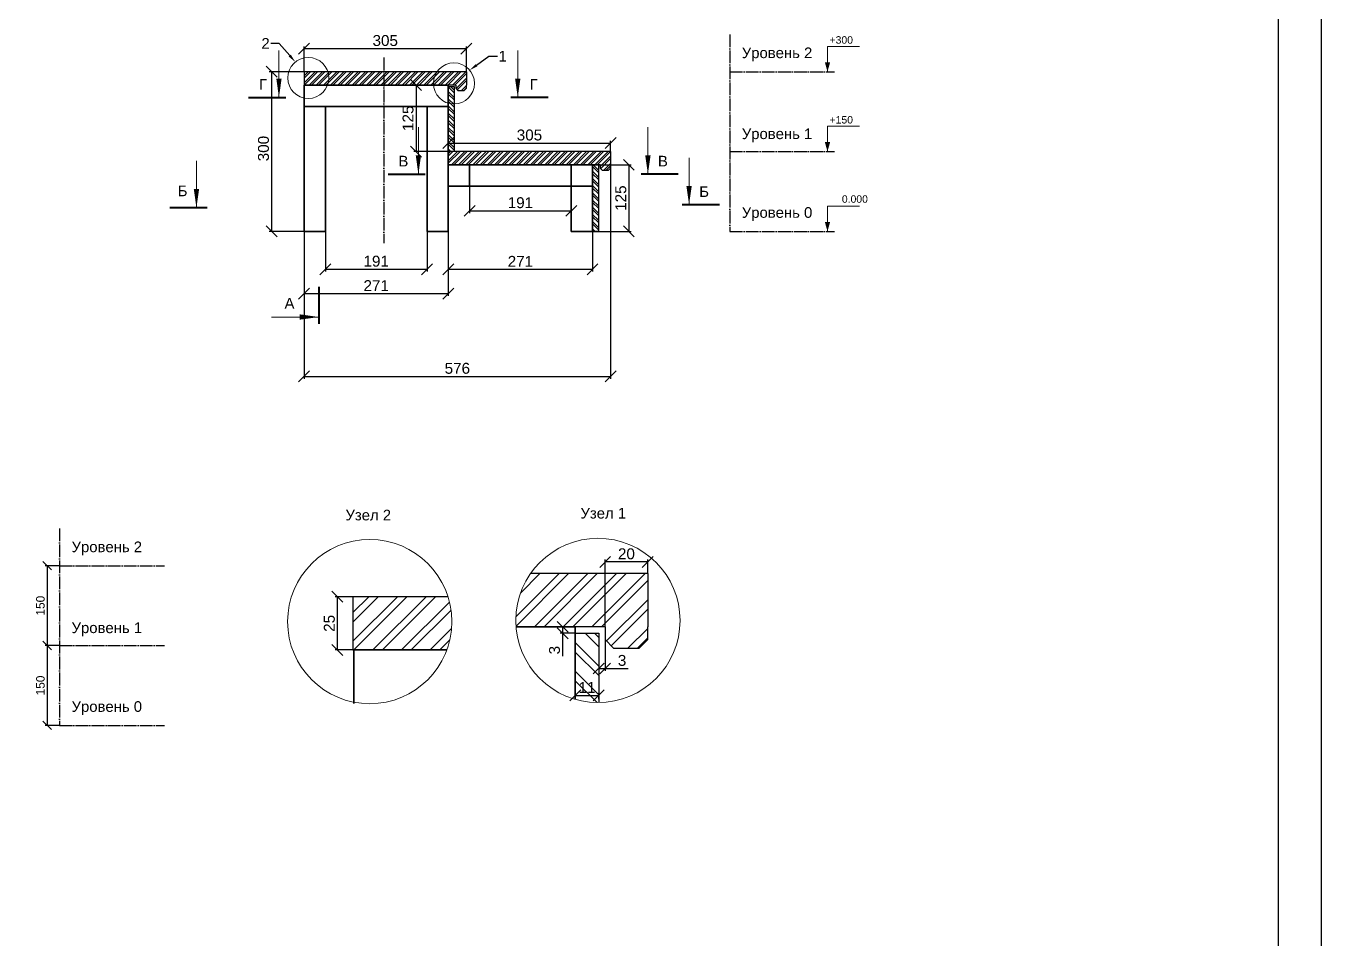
# Model space of a CAD drawing. Header units: millimetres. Extents: x 0 to 4752, y 0 to 6720.
# Drawn here: x 2318 to 4752, y 3403 to 5119 of the extents above; entities that cross this region are included whole.
import ezdxf
from ezdxf import colors
from ezdxf.entities.mleader import LeaderData, LeaderLine
from ezdxf.math import Vec2, Vec3

# ---------------------------------------------------------------- set-up
doc = ezdxf.new("R2010")
doc.units = ezdxf.units.MM
doc.linetypes.add('ACAD_ISO04W100', pattern=[30, 24, -3, 0, -3])
for name, color, linetype in [('Доска МПК 11х145х3000', 32, 'Continuous'), ('Заливка доски', 32, 'Continuous'), ('Заливка ступени', 52, 'Continuous'), ('Оси', 120, 'ACAD_ISO04W100'), ('Рамка', 7, 'Continuous')]:
    doc.layers.add(name, color=color, linetype=linetype)
for name, color, linetype, lineweight in [('Профиль 40x40', 220, 'Continuous', 35), ('Размеры', 150, 'Continuous', 0), ('Ступень СМ305', 52, 'Continuous', 30)]:
    doc.layers.add(name, color=color, linetype=linetype, lineweight=lineweight)
doc.styles.get("Standard").update_dxf_attribs({"font": 'arial.ttf'})
doc.dimstyles.new('Копия Аннотативный', dxfattribs={"dimscale": 0, "dimtxt": 20.5, "dimasz": 20.5, "dimexe": 4.25, "dimexo": 0.625, "dimgap": 4.625, "dimtad": 1, "dimtxsty": 'Standard', "dimblk": 'OBLIQUE', "dimcen": 20.5, "dimclrd": 256, "dimclrt": 256, "dimadec": 0, "dimazin": 0, "dimtfac": 1, "dimtmove": 0, "dimatfit": 3, "dimfxl": 1, "dimtfillclr": 4, "dimarcsym": 0})
pattern_1 = [(135, (-104018.25, -169167.573), (-6.7351921, -6.7351921), []), (135, (-104018.25, -169163.0825), (-6.7351921, -6.7351921), [])]

# ---------------------------------------------------------------- blocks, each defined once
blk = doc.blocks.new('Ступень из ДПК CM 305')
at = {"layer": 'Ступень СМ305'}
for p, q in [((103547.4, 186120.8), (103242.4, 186120.8)), ((103242.4, 186120.8), (103242.4, 186095.8)), ((103547.4, 186120.8), (103547.4, 186095.8)), ((103527.4, 186095.8), (103242.4, 186095.8)), ((103527.4, 186095.8), (103524.4, 186095.8)), ((103527.4, 186095.8), (103527.4, 186089.8)), ((103527.4, 186089.8), (103531.4, 186085.8)), ((103531.4, 186085.8), (103543.4, 186085.8)), ((103543.4, 186085.8), (103547.4, 186089.8)), ((103547.4, 186089.8), (103547.4, 186095.8))]:
    blk.add_line(p, q, dxfattribs=at)
blk = doc.blocks.new('_Oblique')
at = {"color": 0, "linetype": 'ByBlock', "lineweight": -2}
blk.add_line((-0.5, -0.5), (0.5, 0.5), dxfattribs=at)
blk = doc.blocks.new('*D93')
at = {"layer": 'Defpoints', "color": 0, "transparency": 16777216}
for p in [(2841, 5032.6), (2779.9, 4732.6), (2841, 4732.6)]:
    blk.add_point(p, dxfattribs=at)
at = {"layer": 'Размеры', "color": 0, "lineweight": -2, "transparency": 16777216}
for p, q in [((2840.4, 5032.6), (2775.6, 5032.6)), ((2840.4, 4732.6), (2775.6, 4732.6))]:
    blk.add_line(p, q, dxfattribs=at)
at = {"layer": 'Размеры', "lineweight": -2, "transparency": 16777216}
blk.add_line((2779.9, 5032.6), (2779.9, 4732.6), dxfattribs=at)
at = {"layer": 'Размеры', "lineweight": -2, "transparency": 16777216, "xscale": 20.5, "yscale": 20.5, "zscale": 20.5}
for p, rotation in [((2779.9, 5032.6), 90), ((2779.9, 4732.6), 270)]:
    blk.add_blockref('_Oblique', p, dxfattribs=dict(at, rotation=rotation))
at = {"layer": 'Размеры', "transparency": 16777216, "insert": (2764.8, 4888.2), "char_height": 20.5, "attachment_point": 5, "rotation": 90}
blk.add_mtext('300', dxfattribs=at)
blk = doc.blocks.new('*D94')
at = {"layer": 'Defpoints', "color": 0, "transparency": 16777216}
for p in [(3146, 5076), (2841, 5032.6), (3146, 5032.6)]:
    blk.add_point(p, dxfattribs=at)
at = {"layer": 'Размеры', "color": 0, "lineweight": -2, "transparency": 16777216}
for p, q in [((2841, 5033.2), (2841, 5080.2)), ((3146, 5033.2), (3146, 5080.2))]:
    blk.add_line(p, q, dxfattribs=at)
at = {"layer": 'Размеры', "lineweight": -2, "transparency": 16777216}
blk.add_line((2841, 5076), (3146, 5076), dxfattribs=at)
at = {"layer": 'Размеры', "lineweight": -2, "transparency": 16777216, "xscale": 20.5, "yscale": 20.5, "zscale": 20.5, "rotation": 180}
blk.add_blockref('_Oblique', (2841, 5076), dxfattribs=at)
at = {"layer": 'Размеры', "lineweight": -2, "transparency": 16777216, "xscale": 20.5, "yscale": 20.5, "zscale": 20.5}
blk.add_blockref('_Oblique', (3146, 5076), dxfattribs=at)
at = {"layer": 'Размеры', "transparency": 16777216, "insert": (2993.5, 5091.1), "char_height": 20.5, "attachment_point": 5}
blk.add_mtext('305', dxfattribs=at)
blk = doc.blocks.new('*D95')
at = {"layer": 'Defpoints', "color": 0, "transparency": 16777216}
for p in [(3417, 4898.5), (3112, 4882.6), (3417, 4882.6)]:
    blk.add_point(p, dxfattribs=at)
at = {"layer": 'Размеры', "color": 0, "lineweight": -2, "transparency": 16777216}
for p, q in [((3112, 4883.2), (3112, 4902.7)), ((3417, 4883.2), (3417, 4902.7))]:
    blk.add_line(p, q, dxfattribs=at)
at = {"layer": 'Размеры', "lineweight": -2, "transparency": 16777216}
blk.add_line((3112, 4898.5), (3417, 4898.5), dxfattribs=at)
at = {"layer": 'Размеры', "lineweight": -2, "transparency": 16777216, "xscale": 20.5, "yscale": 20.5, "zscale": 20.5, "rotation": 180}
blk.add_blockref('_Oblique', (3112, 4898.5), dxfattribs=at)
at = {"layer": 'Размеры', "lineweight": -2, "transparency": 16777216, "xscale": 20.5, "yscale": 20.5, "zscale": 20.5}
blk.add_blockref('_Oblique', (3417, 4898.5), dxfattribs=at)
at = {"layer": 'Размеры', "transparency": 16777216, "insert": (3264.5, 4913.6), "char_height": 20.5, "attachment_point": 5}
blk.add_mtext('305', dxfattribs=at)
blk = doc.blocks.new('*D96')
at = {"layer": 'Defpoints', "color": 0, "transparency": 16777216}
for p in [(3383, 4857.6), (3383, 4732.6), (3451.3, 4732.6)]:
    blk.add_point(p, dxfattribs=at)
at = {"layer": 'Размеры', "color": 0, "lineweight": -2, "transparency": 16777216}
for p, q in [((3383.7, 4857.6), (3455.5, 4857.6)), ((3383.7, 4732.6), (3455.5, 4732.6))]:
    blk.add_line(p, q, dxfattribs=at)
at = {"layer": 'Размеры', "lineweight": -2, "transparency": 16777216}
blk.add_line((3451.3, 4857.6), (3451.3, 4732.6), dxfattribs=at)
at = {"layer": 'Размеры', "lineweight": -2, "transparency": 16777216, "xscale": 20.5, "yscale": 20.5, "zscale": 20.5}
for p, rotation in [((3451.3, 4857.6), 90), ((3451.3, 4732.6), 270)]:
    blk.add_blockref('_Oblique', p, dxfattribs=dict(at, rotation=rotation))
at = {"layer": 'Размеры', "transparency": 16777216, "insert": (3436.2, 4795.1), "char_height": 20.5, "attachment_point": 5, "rotation": 90}
blk.add_mtext('125', dxfattribs=at)
blk = doc.blocks.new('*D97')
at = {"layer": 'Defpoints', "color": 0, "transparency": 16777216}
for p in [(3112, 5007.6), (3051.5, 4882.6), (3112, 4882.6)]:
    blk.add_point(p, dxfattribs=at)
at = {"layer": 'Размеры', "color": 0, "lineweight": -2, "transparency": 16777216}
for p, q in [((3111.4, 5007.6), (3047.2, 5007.6)), ((3111.4, 4882.6), (3047.2, 4882.6))]:
    blk.add_line(p, q, dxfattribs=at)
at = {"layer": 'Размеры', "lineweight": -2, "transparency": 16777216}
blk.add_line((3051.5, 5007.6), (3051.5, 4882.6), dxfattribs=at)
at = {"layer": 'Размеры', "lineweight": -2, "transparency": 16777216, "xscale": 20.5, "yscale": 20.5, "zscale": 20.5}
for p, rotation in [((3051.5, 5007.6), 90), ((3051.5, 4882.6), 270)]:
    blk.add_blockref('_Oblique', p, dxfattribs=dict(at, rotation=rotation))
at = {"layer": 'Размеры', "transparency": 16777216, "insert": (3036.4, 4945.1), "char_height": 20.5, "attachment_point": 5, "rotation": 90}
blk.add_mtext('125', dxfattribs=at)
blk = doc.blocks.new('*D98')
at = {"layer": 'Defpoints', "color": 0, "transparency": 16777216}
for p in [(3326.7, 3977.6), (3350.7, 3989.6), (3350.7, 3977.6)]:
    blk.add_point(p, dxfattribs=at)
at = {"layer": 'Размеры', "color": 0, "lineweight": -2, "transparency": 16777216}
for p, q in [((3350.1, 3989.6), (3322.5, 3989.6)), ((3350.1, 3977.6), (3322.5, 3977.6))]:
    blk.add_line(p, q, dxfattribs=at)
at = {"layer": 'Размеры', "lineweight": -2, "transparency": 16777216}
for p, q in [((3326.7, 3989.6), (3326.7, 3977.6)), ((3326.7, 3977.6), (3326.7, 3934.4))]:
    blk.add_line(p, q, dxfattribs=at)
at = {"layer": 'Размеры', "lineweight": -2, "transparency": 16777216, "xscale": 20.5, "yscale": 20.5, "zscale": 20.5}
for p, rotation in [((3326.7, 3989.6), 90), ((3326.7, 3977.6), 270)]:
    blk.add_blockref('_Oblique', p, dxfattribs=dict(at, rotation=rotation))
at = {"layer": 'Размеры', "transparency": 16777216, "insert": (3311.6, 3945.8), "char_height": 20.5, "attachment_point": 5, "rotation": 90}
blk.add_mtext('3', dxfattribs=at)
blk = doc.blocks.new('*D99')
at = {"layer": 'Defpoints', "color": 0, "transparency": 16777216}
for p in [(3394.7, 3977.6), (3406.7, 3977.6), (3406.7, 3911.3)]:
    blk.add_point(p, dxfattribs=at)
at = {"layer": 'Размеры', "color": 0, "lineweight": -2, "transparency": 16777216}
for p, q in [((3394.7, 3977), (3394.7, 3907)), ((3406.7, 3977), (3406.7, 3907))]:
    blk.add_line(p, q, dxfattribs=at)
at = {"layer": 'Размеры', "lineweight": -2, "transparency": 16777216}
for p, q in [((3394.7, 3911.3), (3406.7, 3911.3)), ((3406.7, 3911.3), (3449.9, 3911.3))]:
    blk.add_line(p, q, dxfattribs=at)
at = {"layer": 'Размеры', "lineweight": -2, "transparency": 16777216, "xscale": 20.5, "yscale": 20.5, "zscale": 20.5, "rotation": 180}
blk.add_blockref('_Oblique', (3394.7, 3911.3), dxfattribs=at)
at = {"layer": 'Размеры', "lineweight": -2, "transparency": 16777216, "xscale": 20.5, "yscale": 20.5, "zscale": 20.5}
blk.add_blockref('_Oblique', (3406.7, 3911.3), dxfattribs=at)
at = {"layer": 'Размеры', "transparency": 16777216, "insert": (3438.5, 3926.4), "char_height": 20.5, "attachment_point": 5}
blk.add_mtext('3', dxfattribs=at)
blk = doc.blocks.new('*D100')
at = {"layer": 'Defpoints', "color": 0, "transparency": 16777216}
for p in [(2903.6, 4046.1), (2932.7, 4046.1), (2932.7, 3946.1)]:
    blk.add_point(p, dxfattribs=at)
at = {"layer": 'Размеры', "color": 0, "lineweight": -2, "transparency": 16777216}
for p, q in [((2932.1, 4046.1), (2899.4, 4046.1)), ((2932.1, 3946.1), (2899.4, 3946.1))]:
    blk.add_line(p, q, dxfattribs=at)
at = {"layer": 'Размеры', "lineweight": -2, "transparency": 16777216}
blk.add_line((2903.6, 3946.1), (2903.6, 4046.1), dxfattribs=at)
at = {"layer": 'Размеры', "lineweight": -2, "transparency": 16777216, "xscale": 20.5, "yscale": 20.5, "zscale": 20.5}
for p, rotation in [((2903.6, 4046.1), 90), ((2903.6, 3946.1), 270)]:
    blk.add_blockref('_Oblique', p, dxfattribs=dict(at, rotation=rotation))
at = {"layer": 'Размеры', "transparency": 16777216, "insert": (2888.5, 3996.1), "char_height": 20.5, "attachment_point": 5, "rotation": 90}
blk.add_mtext('25', dxfattribs=at)
blk = doc.blocks.new('*D101')
at = {"layer": 'Defpoints', "color": 0, "transparency": 16777216}
for p in [(3406.7, 4111.6), (3486.7, 4089.6), (3406.7, 3989.6)]:
    blk.add_point(p, dxfattribs=at)
at = {"layer": 'Размеры', "color": 0, "lineweight": -2, "transparency": 16777216}
for p, q in [((3406.7, 3990.2), (3406.7, 4115.9)), ((3486.7, 4090.2), (3486.7, 4115.9))]:
    blk.add_line(p, q, dxfattribs=at)
at = {"layer": 'Размеры', "lineweight": -2, "transparency": 16777216}
blk.add_line((3486.7, 4111.6), (3406.7, 4111.6), dxfattribs=at)
at = {"layer": 'Размеры', "lineweight": -2, "transparency": 16777216, "xscale": 20.5, "yscale": 20.5, "zscale": 20.5, "rotation": 180}
blk.add_blockref('_Oblique', (3406.7, 4111.6), dxfattribs=at)
at = {"layer": 'Размеры', "lineweight": -2, "transparency": 16777216, "xscale": 20.5, "yscale": 20.5, "zscale": 20.5}
blk.add_blockref('_Oblique', (3486.7, 4111.6), dxfattribs=at)
at = {"layer": 'Размеры', "transparency": 16777216, "insert": (3446.7, 4126.7), "char_height": 20.5, "attachment_point": 5}
blk.add_mtext('20', dxfattribs=at)
blk = doc.blocks.new('*D124')
at = {"layer": 'Defpoints', "color": 0, "transparency": 16777216}
for p in [(3350.7, 3853.2), (3394.7, 3860.8), (3394.7, 3852.9)]:
    blk.add_point(p, dxfattribs=at)
at = {"layer": 'Размеры', "color": 0, "lineweight": -2, "transparency": 16777216}
for p, q in [((3350.7, 3853.9), (3350.7, 3865.1)), ((3394.7, 3853.5), (3394.7, 3865.1))]:
    blk.add_line(p, q, dxfattribs=at)
at = {"layer": 'Размеры', "lineweight": -2, "transparency": 16777216}
blk.add_line((3350.7, 3860.8), (3394.7, 3860.8), dxfattribs=at)
at = {"layer": 'Размеры', "lineweight": -2, "transparency": 16777216, "xscale": 20.5, "yscale": 20.5, "zscale": 20.5, "rotation": 180}
blk.add_blockref('_Oblique', (3350.7, 3860.8), dxfattribs=at)
at = {"layer": 'Размеры', "lineweight": -2, "transparency": 16777216, "xscale": 20.5, "yscale": 20.5, "zscale": 20.5}
blk.add_blockref('_Oblique', (3394.7, 3860.8), dxfattribs=at)
at = {"layer": 'Размеры', "transparency": 16777216, "insert": (3372.7, 3875.7), "char_height": 20.5, "attachment_point": 5}
blk.add_mtext('11', dxfattribs=at)
blk = doc.blocks.new('*D125')
at = {"layer": 'Defpoints', "color": 0, "transparency": 16777216}
for p in [(2881, 4732.6), (3072, 4732.6), (3072, 4661.4)]:
    blk.add_point(p, dxfattribs=at)
at = {"layer": 'Размеры', "color": 0, "lineweight": -2, "transparency": 16777216}
for p, q in [((2881, 4732), (2881, 4657.2)), ((3072, 4732), (3072, 4657.2))]:
    blk.add_line(p, q, dxfattribs=at)
at = {"layer": 'Размеры', "lineweight": -2, "transparency": 16777216}
blk.add_line((2881, 4661.4), (3072, 4661.4), dxfattribs=at)
at = {"layer": 'Размеры', "lineweight": -2, "transparency": 16777216, "xscale": 20.5, "yscale": 20.5, "zscale": 20.5, "rotation": 180}
blk.add_blockref('_Oblique', (2881, 4661.4), dxfattribs=at)
at = {"layer": 'Размеры', "lineweight": -2, "transparency": 16777216, "xscale": 20.5, "yscale": 20.5, "zscale": 20.5}
blk.add_blockref('_Oblique', (3072, 4661.4), dxfattribs=at)
at = {"layer": 'Размеры', "transparency": 16777216, "insert": (2976.5, 4676.5), "char_height": 20.5, "attachment_point": 5}
blk.add_mtext('191', dxfattribs=at)
blk = doc.blocks.new('*D113')
at = {"layer": 'Defpoints', "color": 0, "transparency": 16777216}
for p in [(3417, 4882.6), (2841, 4732.6), (3417, 4460.1)]:
    blk.add_point(p, dxfattribs=at)
at = {"layer": 'Размеры', "color": 0, "lineweight": -2, "transparency": 16777216}
for p, q in [((3417, 4882), (3417, 4455.8)), ((2841, 4732), (2841, 4455.8))]:
    blk.add_line(p, q, dxfattribs=at)
at = {"layer": 'Размеры', "lineweight": -2, "transparency": 16777216}
blk.add_line((2841, 4460.1), (3417, 4460.1), dxfattribs=at)
at = {"layer": 'Размеры', "lineweight": -2, "transparency": 16777216, "xscale": 20.5, "yscale": 20.5, "zscale": 20.5, "rotation": 180}
blk.add_blockref('_Oblique', (2841, 4460.1), dxfattribs=at)
at = {"layer": 'Размеры', "lineweight": -2, "transparency": 16777216, "xscale": 20.5, "yscale": 20.5, "zscale": 20.5}
blk.add_blockref('_Oblique', (3417, 4460.1), dxfattribs=at)
at = {"layer": 'Размеры', "transparency": 16777216, "insert": (3129, 4475.2), "char_height": 20.5, "attachment_point": 5}
blk.add_mtext('576', dxfattribs=at)
blk = doc.blocks.new('*D114')
at = {"layer": 'Defpoints', "color": 0, "transparency": 16777216}
for p in [(3112, 4732.6), (3383, 4732.6), (3383, 4661.4)]:
    blk.add_point(p, dxfattribs=at)
at = {"layer": 'Размеры', "color": 0, "lineweight": -2, "transparency": 16777216}
for p, q in [((3112, 4732), (3112, 4657.2)), ((3383, 4732), (3383, 4657.2))]:
    blk.add_line(p, q, dxfattribs=at)
at = {"layer": 'Размеры', "lineweight": -2, "transparency": 16777216}
blk.add_line((3112, 4661.4), (3383, 4661.4), dxfattribs=at)
at = {"layer": 'Размеры', "lineweight": -2, "transparency": 16777216, "xscale": 20.5, "yscale": 20.5, "zscale": 20.5, "rotation": 180}
blk.add_blockref('_Oblique', (3112, 4661.4), dxfattribs=at)
at = {"layer": 'Размеры', "lineweight": -2, "transparency": 16777216, "xscale": 20.5, "yscale": 20.5, "zscale": 20.5}
blk.add_blockref('_Oblique', (3383, 4661.4), dxfattribs=at)
at = {"layer": 'Размеры', "transparency": 16777216, "insert": (3247.5, 4676.3), "char_height": 20.5, "attachment_point": 5}
blk.add_mtext('271', dxfattribs=at)
blk = doc.blocks.new('*D120')
at = {"layer": 'Defpoints', "color": 0, "transparency": 16777216}
for p in [(2381.6, 4104.4), (2358.4, 3954.4), (2381.6, 3954.4)]:
    blk.add_point(p, dxfattribs=at)
at = {"layer": 'Размеры', "color": 0, "lineweight": -2, "transparency": 16777216}
for p, q in [((2381, 4104.4), (2354.2, 4104.4)), ((2381, 3954.4), (2354.2, 3954.4))]:
    blk.add_line(p, q, dxfattribs=at)
at = {"layer": 'Размеры', "lineweight": -2, "transparency": 16777216}
blk.add_line((2358.4, 4104.4), (2358.4, 3954.4), dxfattribs=at)
at = {"layer": 'Размеры', "lineweight": -2, "transparency": 16777216, "xscale": 16, "yscale": 16, "zscale": 16}
for p, rotation in [((2358.4, 4104.4), 90), ((2358.4, 3954.4), 270)]:
    blk.add_blockref('_Oblique', p, dxfattribs=dict(at, rotation=rotation))
at = {"layer": 'Размеры', "transparency": 16777216, "insert": (2345.6, 4029.4), "char_height": 16, "attachment_point": 5, "rotation": 90}
blk.add_mtext('150', dxfattribs=at)
blk = doc.blocks.new('*D121')
at = {"layer": 'Defpoints', "color": 0, "transparency": 16777216}
for p in [(2381, 3954.4), (2358.4, 3804.4), (2381.6, 3804.4)]:
    blk.add_point(p, dxfattribs=at)
at = {"layer": 'Размеры', "color": 0, "lineweight": -2, "transparency": 16777216}
for p, q in [((2380.4, 3954.4), (2354.2, 3954.4)), ((2381, 3804.4), (2354.2, 3804.4))]:
    blk.add_line(p, q, dxfattribs=at)
at = {"layer": 'Размеры', "lineweight": -2, "transparency": 16777216}
blk.add_line((2358.4, 3954.4), (2358.4, 3804.4), dxfattribs=at)
at = {"layer": 'Размеры', "lineweight": -2, "transparency": 16777216, "xscale": 16, "yscale": 16, "zscale": 16}
for p, rotation in [((2358.4, 3954.4), 90), ((2358.4, 3804.4), 270)]:
    blk.add_blockref('_Oblique', p, dxfattribs=dict(at, rotation=rotation))
at = {"layer": 'Размеры', "transparency": 16777216, "insert": (2345.6, 3879.4), "char_height": 16, "attachment_point": 5, "rotation": 90}
blk.add_mtext('150', dxfattribs=at)
blk = doc.blocks.new('*D123')
at = {"layer": 'Defpoints', "color": 0, "transparency": 16777216}
for p in [(2841, 4732.6), (3112, 4732.6), (3112, 4615.7)]:
    blk.add_point(p, dxfattribs=at)
at = {"layer": 'Размеры', "color": 0, "lineweight": -2, "transparency": 16777216}
for p, q in [((2841, 4732), (2841, 4611.5)), ((3112, 4732), (3112, 4611.5))]:
    blk.add_line(p, q, dxfattribs=at)
at = {"layer": 'Размеры', "lineweight": -2, "transparency": 16777216}
blk.add_line((2841, 4615.7), (3112, 4615.7), dxfattribs=at)
at = {"layer": 'Размеры', "lineweight": -2, "transparency": 16777216, "xscale": 20.5, "yscale": 20.5, "zscale": 20.5, "rotation": 180}
blk.add_blockref('_Oblique', (2841, 4615.7), dxfattribs=at)
at = {"layer": 'Размеры', "lineweight": -2, "transparency": 16777216, "xscale": 20.5, "yscale": 20.5, "zscale": 20.5}
blk.add_blockref('_Oblique', (3112, 4615.7), dxfattribs=at)
at = {"layer": 'Размеры', "transparency": 16777216, "insert": (2976.5, 4630.7), "char_height": 20.5, "attachment_point": 5}
blk.add_mtext('271', dxfattribs=at)
blk = doc.blocks.new('*D110')
at = {"layer": 'Defpoints', "color": 0, "transparency": 16777216}
for p in [(3152, 4817.6), (3343, 4817.6), (3343, 4771.3)]:
    blk.add_point(p, dxfattribs=at)
at = {"layer": 'Размеры', "color": 0, "lineweight": -2, "transparency": 16777216}
for p, q in [((3152, 4817), (3152, 4767.1)), ((3343, 4817), (3343, 4767.1))]:
    blk.add_line(p, q, dxfattribs=at)
at = {"layer": 'Размеры', "lineweight": -2, "transparency": 16777216}
blk.add_line((3152, 4771.3), (3343, 4771.3), dxfattribs=at)
at = {"layer": 'Размеры', "lineweight": -2, "transparency": 16777216, "xscale": 20.5, "yscale": 20.5, "zscale": 20.5, "rotation": 180}
blk.add_blockref('_Oblique', (3152, 4771.3), dxfattribs=at)
at = {"layer": 'Размеры', "lineweight": -2, "transparency": 16777216, "xscale": 20.5, "yscale": 20.5, "zscale": 20.5}
blk.add_blockref('_Oblique', (3343, 4771.3), dxfattribs=at)
at = {"layer": 'Размеры', "transparency": 16777216, "insert": (3247.5, 4786.4), "char_height": 20.5, "attachment_point": 5}
blk.add_mtext('191', dxfattribs=at)

msp = doc.modelspace()

# ---------------------------------------------------------------- hatches: boundary and pattern name
at = {"layer": 'Заливка доски'}
h = msp.add_hatch(dxfattribs=at)
h.set_pattern_fill('ANSI32', color=256, angle=90)
h.set_pattern_definition(pattern_1)
h.paths.add_polyline_path([(747.219, 4076.379), (736.219, 4076.379), (736.219, 3804.379), (747.219, 3804.379)])
h.paths.add_polyline_path([(2236.219, 4076.379), (2225.219, 4076.379), (2225.219, 3804.379), (2236.219, 3804.379)])
h.paths.add_polyline_path([(2975.006, 5732.724), (3777.421, 5732.724), (3777.421, 5773.939), (2975.006, 5773.939)], flags=9)
h.paths.add_polyline_path([(2971.993, 6316.544), (3774.408, 6316.544), (3774.408, 6357.758), (2971.993, 6357.758)], flags=9)
h.paths.add_polyline_path([(1685.691, 1217.506), (4366.673, 1217.506), (4366.673, 1636.978), (1685.691, 1636.978)], flags=9)
h.paths.add_polyline_path([(1701.836, 915.64), (1781.181, 915.64), (1781.181, 976.623), (1701.836, 976.623)], flags=9)
h.paths.add_polyline_path([(4441.319, 481.436), (4622.173, 481.436), (4622.173, 567.212), (4441.319, 567.212)], flags=9)
h.paths.add_polyline_path([(3050.123, 753.135), (4373.877, 753.135), (4373.877, 926.865), (3050.123, 926.865)], flags=9)
h.paths.add_polyline_path([(3951.91, 478), (4032.09, 478), (4032.09, 562), (3951.91, 562)], flags=9)
h.paths.add_polyline_path([(2958.958, 454.168), (3665.042, 454.168), (3665.042, 569.216), (2958.958, 569.216)], flags=9)
h.paths.add_polyline_path([(4024.527, 172.614), (4494.145, 172.614), (4494.145, 250.336), (4024.527, 250.336)], flags=9)
h.paths.add_polyline_path([(2591.87, 409.106), (2752.13, 409.106), (2752.13, 470.375), (2591.87, 470.375)], flags=9)
h.paths.add_polyline_path([(2591.87, 489.106), (2752.13, 489.106), (2752.13, 550.375), (2591.87, 550.375)], flags=9)
h.paths.add_polyline_path([(2006.853, 406.263), (2326.924, 406.263), (2326.924, 461.147), (2006.853, 461.147)], flags=9)
h.paths.add_polyline_path([(2004.354, 473.77), (2322.841, 473.77), (2322.841, 543.646), (2004.354, 543.646)], flags=9)
h.paths.add_polyline_path([(1169.37, 6319.739), (1724.813, 6319.739), (1724.813, 6360.953), (1169.37, 6360.953)], flags=9)
h.paths.add_polyline_path([(1219.145, 5831.023), (1774.016, 5831.023), (1774.016, 5872.237), (1219.145, 5872.237)], flags=9)
h.paths.add_polyline_path([(3011.268, 4843.679), (3039.904, 4843.679), (3039.904, 4884.893), (3011.268, 4884.893)], flags=9)
h.paths.add_polyline_path([(2751.296, 4987.952), (2780.218, 4987.952), (2780.218, 5029.166), (2751.296, 5029.166)], flags=9)
h.paths.add_polyline_path([(3257.019, 4987.952), (3285.941, 4987.952), (3285.941, 5029.166), (3257.019, 5029.166)], flags=9)
h.paths.add_polyline_path([(3502.402, 4843.679), (3531.037, 4843.679), (3531.037, 4884.893), (3502.402, 4884.893)], flags=9)
h.paths.add_polyline_path([(1219.745, 5089.501), (1774.016, 5089.501), (1774.016, 5130.715), (1219.745, 5130.715)], flags=9)
h.paths.add_polyline_path([(3579.55, 4786.352), (3607.886, 4786.352), (3607.886, 4827.566), (3579.55, 4827.566)], flags=9)
h.paths.add_polyline_path([(2599.513, 4787.748), (2627.849, 4787.748), (2627.849, 4828.962), (2599.513, 4828.962)], flags=9)
h.paths.add_polyline_path([(2397.665, 3817.926), (2542.979, 3817.926), (2542.979, 3856.378), (2397.665, 3856.378)], flags=9)
h.paths.add_polyline_path([(2397.665, 3965.853), (2542.979, 3965.853), (2542.979, 4004.305), (2397.665, 4004.305)], flags=9)
h.paths.add_polyline_path([(2397.665, 4117.926), (2542.979, 4117.926), (2542.979, 4156.378), (2397.665, 4156.378)], flags=9)
h.paths.add_polyline_path([(2799.183, 4576.566), (2827.901, 4576.566), (2827.901, 4617.78), (2799.183, 4617.78)], flags=9)
h.paths.add_polyline_path([(2795.934, 5187.558), (2824.651, 5187.558), (2824.651, 5228.772), (2795.934, 5228.772)], flags=9)
h.paths.add_polyline_path([(1363.633, 4262.024), (1518.926, 4262.024), (1518.926, 4303.239), (1363.633, 4303.239)], flags=9)
h.paths.add_polyline_path([(3360.466, 4182.119), (3456.169, 4182.119), (3456.169, 4223.333), (3360.466, 4223.333)], flags=9)
h.paths.add_polyline_path([(2915.229, 4178.628), (3010.932, 4178.628), (3010.932, 4219.842), (2915.229, 4219.842)], flags=9)
h.paths.add_polyline_path([(3090.144, 5150.129), (3233.336, 5150.129), (3233.336, 5189.665), (3090.144, 5189.665)], flags=9)
h.paths.add_polyline_path([(3657.067, 4746.13), (3802.381, 4746.13), (3802.381, 4784.582), (3657.067, 4784.582)], flags=9)
h.paths.add_polyline_path([(3657.067, 4894.057), (3802.381, 4894.057), (3802.381, 4932.509), (3657.067, 4932.509)], flags=9)
h.paths.add_polyline_path([(3657.067, 5046.13), (3802.381, 5046.13), (3802.381, 5084.582), (3657.067, 5084.582)], flags=9)
h.paths.add_polyline_path([(4338.839, 331.616), (4525.161, 331.616), (4525.161, 387.757), (4338.839, 387.757)], flags=9)
h.paths.add_polyline_path([(3966.79, 331.616), (4097.21, 331.616), (4097.21, 387.757), (3966.79, 387.757)], flags=9)
h.paths.add_polyline_path([(4408.456, 651.427), (4647.544, 651.427), (4647.544, 708.849), (4408.456, 708.849)], flags=9)
h.paths.add_polyline_path([(4162.941, 651.647), (4333.059, 651.647), (4333.059, 707.751), (4162.941, 707.751)], flags=9)
h.paths.add_polyline_path([(3932.501, 651.616), (4051.499, 651.616), (4051.499, 707.757), (3932.501, 707.757)], flags=9)
h.paths.add_polyline_path([(2611.896, 886.668), (2732.104, 886.668), (2732.104, 945.866), (2611.896, 945.866)], flags=9)
h.paths.add_polyline_path([(2402.505, 887.787), (2541.495, 887.787), (2541.495, 945.643), (2402.505, 945.643)], flags=9)
h.paths.add_polyline_path([(2059.454, 884.24), (2276.546, 884.24), (2276.546, 946.352), (2059.454, 946.352)], flags=9)
h.paths.add_polyline_path([(1847.296, 895.318), (1960.704, 895.318), (1960.704, 944.136), (1847.296, 944.136)], flags=9)
h.paths.add_polyline_path([(1711.978, 895.345), (1824.022, 895.345), (1824.022, 944.131), (1711.978, 944.131)], flags=9)
h.paths.add_polyline_path([(1734.674, 86.172), (1851.124, 86.172), (1851.124, 142.126), (1734.674, 142.126)], flags=9)
h.paths.add_polyline_path([(1732.246, 154.029), (1967.342, 154.029), (1967.342, 224.554), (1732.246, 224.554)], flags=9)
h.paths.add_polyline_path([(1732.246, 314.029), (1961.618, 314.029), (1961.618, 384.554), (1732.246, 384.554)], flags=9)
h.paths.add_polyline_path([(1732.246, 394.029), (1891.482, 394.029), (1891.482, 464.554), (1732.246, 464.554)], flags=9)
h.paths.add_polyline_path([(1732.026, 473.81), (1943.338, 473.81), (1943.338, 545.652), (1732.026, 545.652)], flags=9)
h = msp.add_hatch(dxfattribs=at)
h.set_pattern_fill('ANSI32', color=256, angle=90)
h.set_pattern_definition(pattern_1)
h.paths.add_polyline_path([(3394.029, 4857.582), (3383.029, 4857.582), (3383.029, 4732.583), (3394.029, 4732.583)])
h.paths.add_polyline_path([(3112.029, 4882.582), (3123.029, 4882.582), (3123.029, 5004.583), (3112.029, 5004.583)])
at = {"layer": 'Заливка ступени', "true_color": 0xfff5e1}
h = msp.add_hatch(color=7, dxfattribs=at)
h.dxf.hatch_style = 1
h.paths.add_polyline_path([(4079.991, 5793.856), (2601.997, 5793.856), (2601.997, 5668.856), (4079.991, 5668.856)])
h.paths.add_polyline_path([(1660.622, 1298.277), (4515.82, 1298.277), (4515.82, 1987.008), (1660.622, 1987.008)], flags=9)
h.paths.add_polyline_path([(1701.836, 915.64), (1781.181, 915.64), (1781.181, 976.623), (1701.836, 976.623)], flags=9)
h.paths.add_polyline_path([(4441.319, 481.436), (4622.173, 481.436), (4622.173, 567.212), (4441.319, 567.212)], flags=9)
h.paths.add_polyline_path([(3050.123, 753.135), (4373.877, 753.135), (4373.877, 926.865), (3050.123, 926.865)], flags=9)
h.paths.add_polyline_path([(3951.91, 478), (4032.09, 478), (4032.09, 562), (3951.91, 562)], flags=9)
h.paths.add_polyline_path([(2958.958, 454.168), (3665.042, 454.168), (3665.042, 569.216), (2958.958, 569.216)], flags=9)
h.paths.add_polyline_path([(4024.527, 172.614), (4494.145, 172.614), (4494.145, 250.336), (4024.527, 250.336)], flags=9)
h.paths.add_polyline_path([(2591.87, 409.106), (2752.13, 409.106), (2752.13, 470.375), (2591.87, 470.375)], flags=9)
h.paths.add_polyline_path([(2591.87, 489.106), (2752.13, 489.106), (2752.13, 550.375), (2591.87, 550.375)], flags=9)
h.paths.add_polyline_path([(2006.853, 406.263), (2326.924, 406.263), (2326.924, 461.147), (2006.853, 461.147)], flags=9)
h.paths.add_polyline_path([(2004.354, 473.77), (2322.841, 473.77), (2322.841, 543.646), (2004.354, 543.646)], flags=9)
h.paths.add_polyline_path([(2397.665, 3817.926), (2542.979, 3817.926), (2542.979, 3856.378), (2397.665, 3856.378)], flags=9)
h.paths.add_polyline_path([(2397.665, 3965.853), (2542.979, 3965.853), (2542.979, 4004.305), (2397.665, 4004.305)], flags=9)
h.paths.add_polyline_path([(2397.665, 4117.926), (2542.979, 4117.926), (2542.979, 4156.378), (2397.665, 4156.378)], flags=9)
h.paths.add_polyline_path([(3657.067, 4746.13), (3802.381, 4746.13), (3802.381, 4784.582), (3657.067, 4784.582)], flags=9)
h.paths.add_polyline_path([(3657.067, 4894.057), (3802.381, 4894.057), (3802.381, 4932.509), (3657.067, 4932.509)], flags=9)
h.paths.add_polyline_path([(3657.067, 5046.13), (3802.381, 5046.13), (3802.381, 5084.582), (3657.067, 5084.582)], flags=9)
h.paths.add_polyline_path([(4338.839, 331.616), (4525.161, 331.616), (4525.161, 387.757), (4338.839, 387.757)], flags=9)
h.paths.add_polyline_path([(3966.79, 331.616), (4097.21, 331.616), (4097.21, 387.757), (3966.79, 387.757)], flags=9)
h.paths.add_polyline_path([(4408.456, 651.427), (4647.544, 651.427), (4647.544, 708.849), (4408.456, 708.849)], flags=9)
h.paths.add_polyline_path([(4162.941, 651.647), (4333.059, 651.647), (4333.059, 707.751), (4162.941, 707.751)], flags=9)
h.paths.add_polyline_path([(3932.501, 651.616), (4051.499, 651.616), (4051.499, 707.757), (3932.501, 707.757)], flags=9)
h.paths.add_polyline_path([(2611.896, 886.668), (2732.104, 886.668), (2732.104, 945.866), (2611.896, 945.866)], flags=9)
h.paths.add_polyline_path([(2402.505, 887.787), (2541.495, 887.787), (2541.495, 945.643), (2402.505, 945.643)], flags=9)
h.paths.add_polyline_path([(2059.454, 884.24), (2276.546, 884.24), (2276.546, 946.352), (2059.454, 946.352)], flags=9)
h.paths.add_polyline_path([(1847.296, 895.318), (1960.704, 895.318), (1960.704, 944.136), (1847.296, 944.136)], flags=9)
h.paths.add_polyline_path([(1711.978, 895.345), (1824.022, 895.345), (1824.022, 944.131), (1711.978, 944.131)], flags=9)
h.paths.add_polyline_path([(1734.674, 86.172), (1851.124, 86.172), (1851.124, 142.126), (1734.674, 142.126)], flags=9)
h.paths.add_polyline_path([(1732.246, 154.029), (1967.342, 154.029), (1967.342, 224.554), (1732.246, 224.554)], flags=9)
h.paths.add_polyline_path([(1732.246, 314.029), (1961.618, 314.029), (1961.618, 384.554), (1732.246, 384.554)], flags=9)
h.paths.add_polyline_path([(1732.246, 394.029), (1891.482, 394.029), (1891.482, 464.554), (1732.246, 464.554)], flags=9)
h.paths.add_polyline_path([(1732.026, 473.81), (1943.338, 473.81), (1943.338, 545.652), (1732.026, 545.652)], flags=9)
at = {"layer": 'Заливка ступени'}
h = msp.add_hatch(dxfattribs=at)
h.set_pattern_fill('ANSI32', color=256, angle=180)
h.set_pattern_definition([(225, (-100636.688, -180464.762), (6.7351921, -6.7351921), []), (225, (-100641.1785, -180464.762), (6.7351921, -6.7351921), [])])
h.paths.add_polyline_path([(3146.029, 5032.583), (2841.029, 5032.583), (2841.029, 5007.583), (3126.029, 5007.583), (3126.029, 5001.583), (3130.029, 4997.583), (3142.029, 4997.583), (3146.029, 5001.583), (3146.029, 5007.583)])
h.paths.add_polyline_path([(3417.029, 4882.582), (3112.029, 4882.582), (3112.029, 4857.582), (3397.029, 4857.582), (3397.029, 4851.582), (3401.029, 4847.582), (3413.029, 4847.582), (3417.029, 4851.582), (3417.029, 4857.582)])

# ---------------------------------------------------------------- linework, layer by layer
at = {"layer": 'Доска МПК 11х145х3000'}
for p, q in [((3112.029, 5007.583), (3112.029, 4882.582)), ((3112.029, 5004.583), (3123.029, 5004.583)), ((3123.029, 5004.583), (3123.029, 4882.582)), ((3123.029, 4882.582), (3112.029, 4882.582)), ((3383.029, 4857.582), (3383.029, 4732.583)), ((3383.029, 4857.582), (3394.029, 4857.582)), ((3394.029, 4857.582), (3394.029, 4732.583)), ((3394.029, 4732.583), (3383.029, 4732.583)), ((3350.677, 3989.589), (3350.677, 3853.242)), ((3350.677, 3977.589), (3394.677, 3977.589)), ((3394.677, 3977.589), (3394.677, 3847.287))]:
    msp.add_line(p, q, dxfattribs=at)
at = {"layer": 'Заливка доски', "linetype": 'Continuous'}
for p, q in [((3394.677, 3951.816), (3368.904, 3977.589)), ((3394.677, 3969.777), (3386.865, 3977.589)), ((3394.677, 3915.895), (3350.677, 3959.895)), ((3394.677, 3897.935), (3350.677, 3941.935)), ((3394.677, 3862.014), (3350.677, 3906.014)), ((3391.441, 3847.289), (3350.677, 3888.053))]:
    msp.add_line(p, q, dxfattribs=at)
at = {"layer": 'Заливка ступени', "linetype": 'Continuous'}
for p, q in [((3320.182, 4089.589), (3238.997, 4008.404)), ((3338.143, 4089.589), (3239.233, 3990.679)), ((3284.261, 4089.589), (3247.656, 4052.984)), ((3374.064, 4089.589), (3274.064, 3989.589)), ((3392.024, 4089.589), (3292.024, 3989.589)), ((3427.945, 4089.589), (3327.945, 3989.589)), ((3445.906, 4089.589), (3345.906, 3989.589)), ((3481.827, 4089.589), (3381.827, 3989.589)), ((3486.677, 4076.479), (3399.787, 3989.589)), ((2980.449, 4046.137), (2932.732, 3998.42)), ((3016.37, 4046.137), (2932.732, 3962.499)), ((2962.488, 4046.137), (2932.732, 4016.381)), ((3034.33, 4046.137), (2934.33, 3946.137)), ((3070.251, 4046.137), (2970.251, 3946.137)), ((3088.212, 4046.137), (2988.212, 3946.137)), ((3486.677, 4040.558), (3409.193, 3963.073)), ((3114.241, 4036.244), (3024.133, 3946.137)), ((3117.154, 4021.197), (3042.094, 3946.137)), ((3486.677, 4022.597), (3418.173, 3954.093)), ((3118.134, 3986.256), (3078.015, 3946.137)), ((3486.677, 3986.676), (3449.59, 3949.589)), ((3486.677, 3968.716), (3467.551, 3949.589)), ((3114.799, 3964.96), (3095.975, 3946.137))]:
    msp.add_line(p, q, dxfattribs=at)
at = {"layer": 'Оси'}
for p, q in [((3641.018, 5102.634), (3641.018, 4732.583)), ((2991.029, 5059.164), (2991.029, 4710.271)), ((3641.018, 5032.583), (3837.882, 5032.583)), ((3641.018, 4882.582), (3837.882, 4882.582)), ((3641.018, 4732.583), (3837.882, 4732.583)), ((2381.616, 4174.43), (2381.616, 3804.379)), ((2381.616, 4104.379), (2578.48, 4104.379)), ((2381.616, 3954.378), (2578.48, 3954.378)), ((2381.616, 3804.379), (2578.48, 3804.379))]:
    msp.add_line(p, q, dxfattribs=at)
at = {"layer": 'Профиль 40x40'}
for p, q in [((2841.029, 4732.583), (2841.029, 5007.583)), ((3112.029, 5007.583), (2841.029, 5007.583)), ((3112.029, 5007.583), (3112.029, 4732.583)), ((3112.029, 4967.435), (2841.029, 4967.435)), ((2881.029, 4732.583), (2881.029, 4967.583)), ((3072.029, 4967.583), (3072.029, 4732.583)), ((3383.029, 4857.582), (3112.029, 4857.582)), ((3152.029, 4857.582), (3152.029, 4817.582)), ((3343.029, 4857.582), (3343.029, 4732.583)), ((3383.029, 4857.582), (3383.029, 4732.583)), ((3112.029, 4817.582), (3383.029, 4817.582)), ((2841.029, 4732.583), (2881.029, 4732.583)), ((3072.029, 4732.583), (3112.029, 4732.583)), ((3343.029, 4732.583), (3383.029, 4732.583)), ((3350.677, 3989.589), (3239.314, 3989.589)), ((3350.677, 3989.589), (3350.677, 3853.242)), ((3109.203, 3946.137), (2932.732, 3946.137)), ((2934.33, 3845.611), (2934.33, 3946.137))]:
    msp.add_line(p, q, dxfattribs=at)
at = {"layer": 'Размеры', "color": 2}
for p, q in [((2793.789, 4984.106), (2793.789, 5072.57)), ((3242.465, 4984.106), (3242.465, 5072.57)), ((3055.808, 4839.833), (3055.808, 4928.297)), ((3487.057, 4839.833), (3487.057, 4928.297)), ((3564.41, 4782.505), (3564.41, 4870.97)), ((2638.749, 4776.738), (2638.749, 4865.202)), ((2868.545, 4571.715), (2780.081, 4571.715))]:
    msp.add_line(p, q, dxfattribs=at)
at = {"layer": 'Размеры'}
for p, q in [((3824.498, 5032.583), (3824.498, 5080.164)), ((3824.498, 5080.164), (3884.673, 5080.164)), ((3824.498, 4882.582), (3824.498, 4930.163)), ((3824.498, 4930.163), (3884.673, 4930.163)), ((3824.498, 4732.583), (3824.498, 4780.164)), ((3824.498, 4780.164), (3884.673, 4780.164)), ((3383.029, 4732.583), (3394.029, 4732.583)), ((3348.177, 3989.589), (3239.314, 3989.589))]:
    msp.add_line(p, q, dxfattribs=at)
at = {"layer": 'Размеры', "color": 2, "lineweight": 40}
for p, q in [((2736.847, 4984.106), (2806.65, 4984.106)), ((3299.407, 4984.106), (3229.604, 4984.106)), ((2998.865, 4839.833), (3068.668, 4839.833)), ((3543.999, 4839.833), (3474.196, 4839.833)), ((2658.67, 4776.738), (2588.867, 4776.738)), ((3621.352, 4782.505), (3551.55, 4782.505)), ((2868.545, 4628.657), (2868.545, 4558.854))]:
    msp.add_line(p, q, dxfattribs=at)
at = {"layer": 'Размеры'}
for points in [[(3824.498, 5032.583, 0, 10, 0), (3824.498, 5050.389, 10, 10, 0)], [(3824.498, 4882.582, 0, 10, 0), (3824.498, 4900.388, 10, 10, 0)], [(3824.498, 4732.583, 0, 10, 0), (3824.498, 4750.389, 10, 10, 0)]]:
    msp.add_lwpolyline(points, format="xyseb", dxfattribs=at)
at = {"layer": 'Размеры', "color": 2}
for points in [[(2793.789, 4984.106, 0, 10, 0), (2793.789, 5019.717, 10, 10, 0)], [(3242.465, 4984.106, 0, 10, 0), (3242.465, 5019.717, 10, 10, 0)], [(3055.808, 4839.833, 0, 10, 0), (3055.808, 4875.444, 10, 10, 0)], [(3487.057, 4839.833, 0, 10, 0), (3487.057, 4875.444, 10, 10, 0)], [(3564.41, 4782.505, 0, 10, 0), (3564.41, 4818.116, 10, 10, 0)], [(2638.749, 4776.738, 0, 10, 0), (2638.749, 4812.349, 10, 10, 0)], [(2868.545, 4571.715, 0, 10, 0), (2832.934, 4571.715, 10, 10, 0)]]:
    msp.add_lwpolyline(points, format="xyseb", dxfattribs=at)
at = {"layer": 'Размеры', "color": 2, "const_width": 5}
for points in [[(2793.789, 4984.106), (2793.789, 4984.106)], [(3242.465, 4984.106), (3242.465, 4984.106)], [(3055.808, 4839.833), (3055.808, 4839.833)], [(3487.057, 4839.833), (3487.057, 4839.833)], [(2675.77, 4776.738), (2675.77, 4776.738)], [(3564.41, 4782.505), (3564.41, 4782.505)], [(2868.545, 4571.715), (2868.545, 4571.715)]]:
    msp.add_lwpolyline(points, dxfattribs=at)
at = {"layer": 'Размеры'}
for centre, radius in [((2848.942, 5020.906), 38.578), ((3122.649, 5010.584), 38.578), ((2964.385, 3999.428), 154.312), ((3393.159, 4001.591), 154.312)]:
    msp.add_circle(centre, radius, dxfattribs=at)
at = {"layer": 'Рамка'}
for points in [[(4752, 6720), (4752, 0), (0, 0), (0, 6720)], [(4672, 6640), (320, 6640), (320, 80), (4672, 80)]]:
    msp.add_lwpolyline(points, close=True, dxfattribs=at)
at = {"layer": 'Ступень СМ305'}
for p, q in [((3486.677, 4089.589), (3266.397, 4089.589)), ((3486.677, 4089.589), (3486.677, 3989.589)), ((3111.458, 4046.137), (2932.732, 4046.137)), ((2932.732, 4046.137), (2932.732, 3946.137)), ((3406.677, 3989.589), (3239.314, 3989.589)), ((3406.677, 3989.589), (3394.677, 3989.589)), ((3406.677, 3989.589), (3406.677, 3965.589)), ((3486.677, 3965.589), (3486.677, 3989.589)), ((3109.203, 3946.137), (2932.732, 3946.137)), ((3406.677, 3965.589), (3422.677, 3949.589)), ((3422.677, 3949.589), (3470.677, 3949.589)), ((3470.677, 3949.589), (3486.677, 3965.589))]:
    msp.add_line(p, q, dxfattribs=at)

# ---------------------------------------------------------------- block references
for p in [(-100401.346, -181088.233), (-100130.346, -181238.235)]:
    msp.add_blockref('Ступень из ДПК CM 305', p, dxfattribs=at)

# ---------------------------------------------------------------- texts
at = {"layer": 'Оси'}
for s, p in [('Уровень 2', (3663.476, 5058.091)), ('Уровень 1', (3663.476, 4906.018)), ('Уровень 0', (3663.476, 4758.091)), ('Уровень 2', (2404.073, 4129.887)), ('Уровень 1', (2404.073, 3977.814)), ('Уровень 0', (2404.073, 3829.887))]:
    msp.add_text(s, height=20, dxfattribs=at).set_placement(p)
at = {"layer": 'Размеры'}
for s, p in [('+300', (3828.369, 5085.287)), ('+150', (3828.369, 4935.286)), ('0.000', (3851.502, 4786.388))]:
    msp.add_text(s, height=14, dxfattribs=at).set_placement(p)
at = {"layer": 'Размеры', "color": 2, "char_height": 20}
for s, insert, attachment_point in [('Г', (2756.296, 5018.873), 1), ('Г', (3279.958, 5018.873), 3), ('В', (3018.314, 4874.6), 1), ('В', (3524.55, 4874.6), 3), ('Б', (2621.867, 4818.668), 3), ('Б', (3601.904, 4817.273), 3), ('А', (2822.901, 4607.487), 3)]:
    msp.add_mtext(s, dxfattribs=dict(at, insert=insert, attachment_point=attachment_point))
at = {"layer": 'Размеры', "char_height": 20, "attachment_point": 3}
for s, insert in [('Узел 1', (3446.039, 4213.122)), ('Узел 2', (3004.458, 4209.631))]:
    msp.add_mtext(s, dxfattribs=dict(at, insert=insert))

# ---------------------------------------------------------------- dimensions: what is measured, and where the dimension line sits
at = {"layer": 'Размеры'}
for base, p1, p2, picture, middle in [((3146.029, 5075.976), (2841.029, 5032.583), (3146.029, 5032.583), '*D94', (2993.529, 5091.074)), ((3417.029, 4898.455), (3112.029, 4882.582), (3417.029, 4882.582), '*D95', (3264.529, 4913.554)), ((3417.029, 4460.087), (2841.029, 4732.583), (3417.029, 4882.582), '*D113', (3129.029, 4475.179)), ((3343.029, 4771.31), (3152.029, 4817.582), (3343.029, 4817.582), '*D110', (3247.529, 4786.401)), ((3112.029, 4615.734), (2841.029, 4732.583), (3112.029, 4732.583), '*D123', (2976.529, 4630.651)), ((3072.029, 4661.417), (2881.029, 4732.583), (3072.029, 4732.583), '*D125', (2976.529, 4676.509)), ((3383.029, 4661.417), (3112.029, 4732.583), (3383.029, 4732.583), '*D114', (3247.529, 4676.334))]:
    dim = msp.add_linear_dim(base=base, p1=p1, p2=p2, dimstyle='Копия Аннотативный', dxfattribs=at)
    dim.commit()
    dim.dimension.update_dxf_attribs({"geometry": picture, "text_midpoint": middle})
dim = msp.add_linear_dim(base=(2779.893, 4732.583), p1=(2841.029, 5032.583), p2=(2841.029, 4732.583), angle=90, dimstyle='Копия Аннотативный', dxfattribs=at)
dim.commit()
dim.dimension.update_dxf_attribs({"geometry": '*D93', "text_midpoint": (2779.893, 4888.157), "dimtype": 160})
for base, p1, p2, picture, middle in [((3051.499, 4882.582), (3112.029, 5007.583), (3112.029, 4882.582), '*D97', (3036.407, 4945.083)), ((3451.255, 4732.583), (3383.029, 4857.582), (3383.029, 4732.583), '*D96', (3436.163, 4795.083))]:
    dim = msp.add_linear_dim(base=base, p1=p1, p2=p2, angle=90, dimstyle='Копия Аннотативный', dxfattribs=at)
    dim.commit()
    dim.dimension.update_dxf_attribs({"geometry": picture, "text_midpoint": middle})
for base, p1, p2, text, picture, middle in [((3406.677, 4111.613), (3486.677, 4089.589), (3406.677, 3989.589), '20', '*D101', (3446.677, 4126.705)), ((3406.677, 3911.283), (3394.677, 3977.589), (3406.677, 3977.589), '3', '*D99', (3438.514, 3926.382)), ((3394.677, 3860.805), (3350.677, 3853.242), (3394.677, 3852.922), '11', '*D124', (3372.677, 3875.722))]:
    dim = msp.add_linear_dim(base=base, p1=p1, p2=p2, text=text, dimstyle='Копия Аннотативный', dxfattribs=at)
    dim.commit()
    dim.dimension.update_dxf_attribs({"geometry": picture, "text_midpoint": middle})
for base, p1, p2, picture, middle in [((2358.433, 3954.378), (2381.616, 4104.379), (2381.616, 3954.378), '*D120', (2345.639, 4029.378)), ((2358.433, 3804.379), (2380.991, 3954.378), (2381.616, 3804.379), '*D121', (2345.639, 3879.378))]:
    dim = msp.add_linear_dim(base=base, p1=p1, p2=p2, angle=90, dimstyle='Копия Аннотативный', override={"dimtxt": 16, "dimasz": 16}, dxfattribs=at)
    dim.commit()
    dim.dimension.update_dxf_attribs({"geometry": picture, "text_midpoint": middle})
for base, p1, p2, text, picture, middle in [((2903.619, 4046.137), (2932.732, 3946.137), (2932.732, 4046.137), '25', '*D100', (2888.527, 3996.137)), ((3326.744, 3977.589), (3350.677, 3989.589), (3350.677, 3977.589), '3', '*D98', (3311.646, 3945.752))]:
    dim = msp.add_linear_dim(base=base, p1=p1, p2=p2, angle=90, text=text, dimstyle='Копия Аннотативный', dxfattribs=at)
    dim.commit()
    dim.dimension.update_dxf_attribs({"geometry": picture, "text_midpoint": middle})

# ---------------------------------------------------------------- leaders
ml = msp.add_multileader_mtext('Standard', dxfattribs=at)
ml.set_content('2', color=256)
ml.set_leader_properties()
ml.build(insert=Vec2(0, 0))
ml.multileader.update_dxf_attribs({"dogleg_length": 16, "arrow_head_size": 16})
ctx = ml.context
ctx.base_point, ctx.char_height, ctx.arrow_head_size, ctx.plane_origin = Vec3(2761.127, 5085.791), 20, 16, Vec3(2767.02, 5074.488)
ctx.text_align_type = 2
notes = []
notes.append((ctx, [(1, (1, 1, 0), (2794.374, 5085.791), (-1, 0), 16, [(0, [(2824.527, 5050.775)], 0, [])])]))
ctx.mtext.insert, ctx.mtext.alignment, ctx.mtext.flow_direction = Vec3(2776.374, 5095.791), 3, 5
ml = msp.add_multileader_mtext('Standard', dxfattribs=at)
ml.set_content('1', color=256)
ml.set_leader_properties()
ml.build(insert=Vec2(0, 0))
ml.multileader.update_dxf_attribs({"dogleg_length": 16, "arrow_head_size": 16})
ctx = ml.context
ctx.base_point, ctx.char_height, ctx.arrow_head_size, ctx.plane_origin = Vec3(3204.225, 5061.754), 20, 16, Vec3(3166.667, 5032.535)
notes.append((ctx, [(0, (1, 1, 0), (3188.225, 5061.754), (1, 0), 16, [(0, [(3152.155, 5035.436)], 0, [])])]))
ctx.mtext.insert, ctx.mtext.flow_direction = Vec3(3206.225, 5071.754), 5
for ctx, leaders in notes:
    for number, flags, end, landing, length, lines in leaders:
        leader = LeaderData()
        leader.index, (leader.has_last_leader_line, leader.has_dogleg_vector, leader.attachment_direction) = number, flags
        leader.last_leader_point, leader.dogleg_vector, leader.dogleg_length = Vec3(end), Vec3(landing), length
        for number, points, colour, breaks in lines:
            line = LeaderLine()
            line.index, line.vertices, line.color, line.breaks = number, Vec3.list(points), colors.encode_raw_color(colour), breaks
            leader.lines.append(line)
        ctx.leaders.append(leader)

doc.saveas('drawing.dxf')
